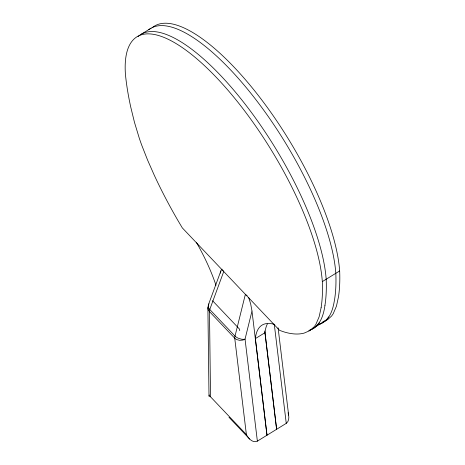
<?xml version="1.0" encoding="UTF-8"?>
<svg xmlns="http://www.w3.org/2000/svg" width="465" height="465" viewBox="0 0 465 465"><rect width="100%" height="100%" fill="white"/><g stroke="black" fill="none" stroke-linecap="round" stroke-linejoin="round"><path stroke-width="0.7" d="M288.068 412.722C289.108 416.169 289.556 420.988 286.254 423.359L257.372 441.146C252.687 443.348 248.316 438.361 246.386 434.577L210.529 396.808L209.006 396.168L207.89 307.592L208.541 305.145M208.983 395.913L209.483 394.965M220.329 273.199L220.997 270.607L222.043 269.154M321.117 307.708L319.118 316.822L315.915 324.297A150.329 49.9 58.4 0 1 314.09 326.854L309.62 330.743L304.18 333.085A194.841 64.676 58.4 0 1 283.266 331.673L279.616 330.382L182.303 227.879L178.264 221.073A194.841 64.676 58.4 0 1 154.235 175.142L147.579 160.059L141.808 145.382A150.329 49.9 58.4 0 1 139.308 138.268L134.466 122.318L130.775 107.212A297.809 98.853 58.4 0 1 125.416 74.191A165.697 54.998 58.4 0 1 216.893 77.992A165.697 54.998 58.4 0 1 322.321 281.604L339.653 270.956A165.697 54.998 58.4 0 0 260.156 97.848A165.697 54.998 58.4 0 0 152.665 27.33M324.965 305.336C323.605 314.985 320.193 326.581 309.94 330.098M220.858 270.973L208.326 305.023L208.233 306.487A7.882 4.842 25.1 0 0 209.767 309.492L235.017 336.096A7.882 4.342 18.2 0 0 238.406 338.264L241.294 339.136A7.109 3.918 18.2 0 0 245.038 339.125L251.989 311.062L266.997 435.217L255.378 338.601A95.883 31.829 58.4 0 1 274.792 324.5M208.326 305.023L208.5 304.592A7.109 4.371 25.1 0 1 209.041 303.854M308.748 330.493A179.513 59.59 58.4 0 0 315.845 326.68L325.448 320.716C331.499 315.427 333.318 306.993 334.597 299.413A297.821 98.859 58.4 0 0 335.823 273.344A165.697 54.998 58.4 0 0 256.302 100.219A165.697 54.998 58.4 0 0 148.812 29.702M319.193 322.826L315.834 326.628M328.819 316.898C326.424 320.507 322.751 323.204 318.624 324.5M141.517 34.073L151.142 28.15M255.378 338.601L265.004 332.678A95.883 31.829 58.4 0 1 267.358 323.983M322.478 322.129L327.767 319.536L331.423 316.188A150.329 49.9 58.4 0 0 333.248 313.631L336.451 306.156L338.444 297.042A297.821 98.859 58.4 0 0 339.671 270.973M212.563 300.733L239.62 329.237L239.719 330.679M228.989 417.285L249.67 439.076M248.63 297.402L250.676 303.93L251.984 310.986M278.093 327.837L288.631 415.088M274.269 324.215L286.254 423.359M264.742 330.97L276.623 429.288L265.004 332.678M257.372 441.146L245.038 339.125A6.795 5.162 -7.3 0 1 242.596 340.118L239.626 340.328L236.807 339.607A8.126 6.173 -7.3 0 1 234.738 338.212L209.483 311.608A8.091 6.713 -0.1 0 1 208.024 308.859L207.89 307.592M246.386 434.577L234.738 338.212A9.41 4.755 -43.5 0 1 235.017 336.096L245.363 294.351A7.521 5.987 -4 0 0 247.118 295.664M210.529 396.808L209.483 311.608A9.41 4.755 -43.5 0 1 209.762 309.492L223.729 271.56A7.521 5.987 -4 0 1 222.677 270.014M138.105 36.537A165.697 54.998 58.4 0 1 245.439 104.544A165.697 54.998 58.4 0 1 326.174 279.233M326.192 279.273A297.821 98.859 58.4 0 1 324.948 305.319M325.471 320.751A179.513 59.59 58.4 0 1 319.031 324.355M196.311 242.259A95.883 31.829 58.4 0 1 215.975 285.33M322.344 281.645A297.821 98.859 58.4 0 1 321.1 307.691"/></g></svg>
